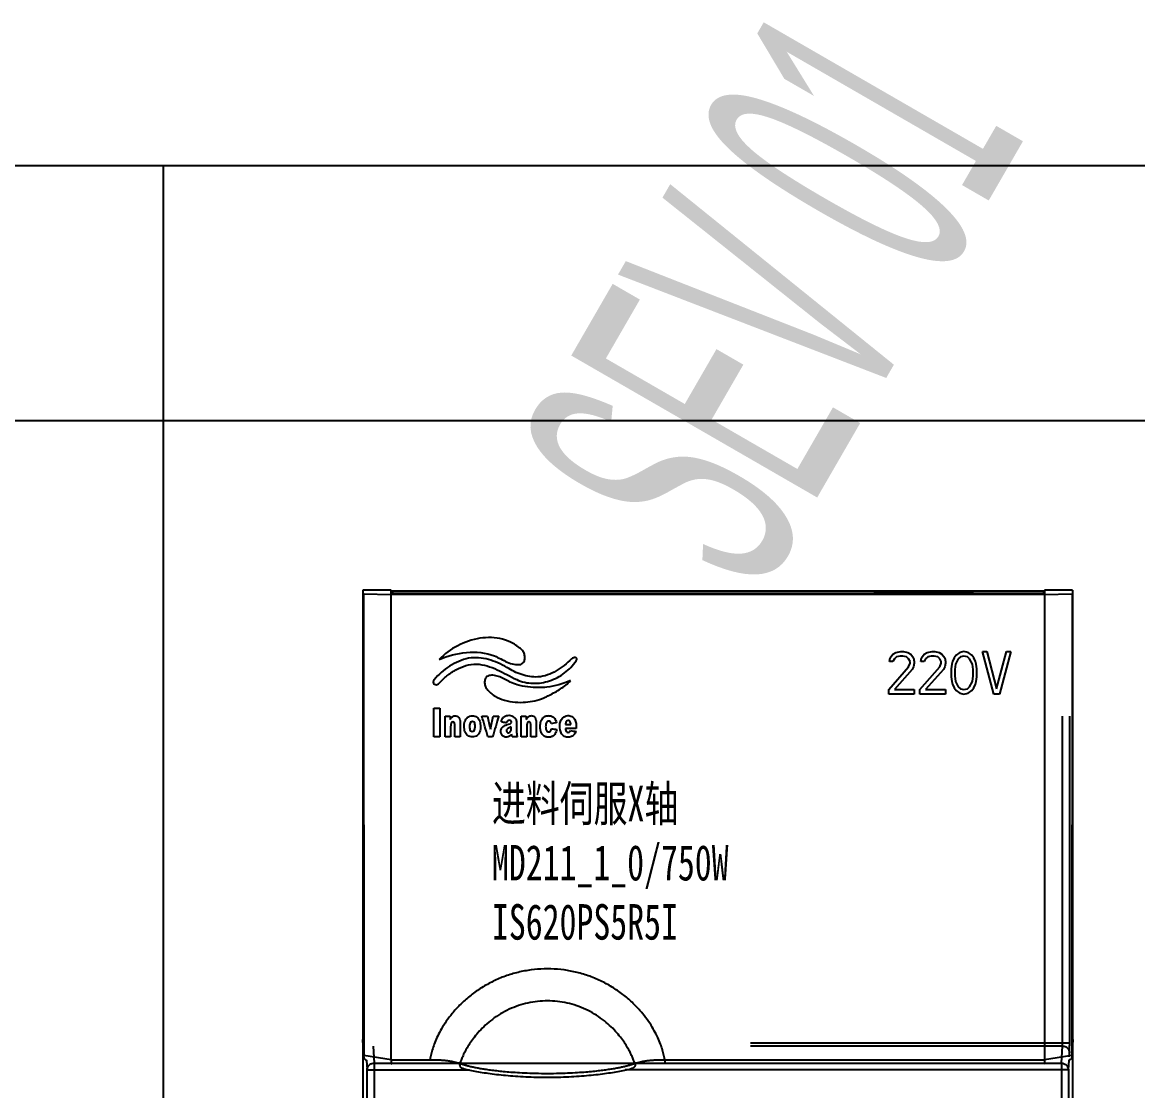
# Model space of a CAD drawing. Header units: millimetres. Extents: x -300 to 4617, y -106 to 3179.
# Drawn here: x 3354.9 to 3433.5, y 1690.8 to 1766.1 of the extents above; entities that cross this region are included whole.
import ezdxf

# ---------------------------------------------------------------- set-up
doc = ezdxf.new("R2010")
doc.units = ezdxf.units.MM
doc.layers.add('03___PRT_ALL_CURVES', color=7, linetype='Continuous')
doc.layers.add('20_ALL_FEATURES', color=7, linetype='Continuous')
doc.styles.get("Standard").update_dxf_attribs({"font": ''})
doc.styles.add('宋', font='', dxfattribs={"width": 0.7})
doc.styles.add('样式 8', font='arial.ttf', dxfattribs={"width": 0.6, "height": 2.5})
doc.styles.get('Standard').set_extended_font_data('SimSun')
doc.styles.get('宋').set_extended_font_data('SimSun')
doc.dimstyles.new('ISO-25', dxfattribs={"dimtxt": 3, "dimasz": 2.5, "dimexe": 1.25, "dimexo": 0.625, "dimtad": 1, "dimtxsty": 'Standard', "dimcen": 2.5, "dimadec": 0, "dimazin": 0, "dimtfac": 1, "dimtmove": 0, "dimatfit": 3, "dimfxl": 1, "dimarcsym": 0})

# ---------------------------------------------------------------- blocks, each defined once
blk = doc.blocks.new('*D83')
at = {"color": 0, "lineweight": -2, "transparency": 16777216}
for p, q in [((2011.126, 1738.941), (2011.126, 1736.81)), ((3799.099, 1738.941), (3799.099, 1736.81)), ((2013.626, 1738.06), (3796.599, 1738.06))]:
    blk.add_line(p, q, dxfattribs=at)
at = {"color": 0, "transparency": 16777216}
for points in [[(2013.626, 1738.477), (2013.626, 1737.644), (2011.126, 1738.06)], [(3796.599, 1738.477), (3796.599, 1737.644), (3799.099, 1738.06)]]:
    blk.add_solid(points, dxfattribs=at)
at = {"layer": 'Defpoints', "color": 0, "transparency": 16777216}
for p in [(2011.126, 1739.566), (3799.099, 1739.566), (3799.099, 1738.06)]:
    blk.add_point(p, dxfattribs=at)
at = {"color": 0, "transparency": 16777216, "insert": (2905.113, 1740.185), "char_height": 3, "attachment_point": 5}
blk.add_mtext('2000', dxfattribs=at)

msp = doc.modelspace()

# ---------------------------------------------------------------- linework, layer by layer
msp.add_line((3364.863, 1561.779), (3364.863, 1756.019))
at = {"color": 7, "linetype": 'Continuous'}
for p, q in [((3378.897, 1725.922), (3378.897, 1567.027)), ((3378.897, 1725.922), (3378.907, 1725.922)), ((3378.95, 1725.832), (3378.897, 1725.922)), ((3380.897, 1726.1), (3378.907, 1726.1)), ((3378.907, 1726.1), (3378.907, 1725.922)), ((3378.95, 1725.832), (3380.897, 1725.803)), ((3378.95, 1725.832), (3378.967, 1693.313)), ((3380.897, 1725.876), (3380.897, 1726.1)), ((3426.897, 1726.027), (3380.897, 1726.027)), ((3380.997, 1725.953), (3380.897, 1725.953)), ((3381.897, 1725.861), (3380.897, 1725.876)), ((3426.897, 1725.803), (3380.897, 1725.803)), ((3380.897, 1693.027), (3380.897, 1725.803)), ((3380.997, 1725.953), (3380.997, 1725.874)), ((3425.897, 1725.861), (3381.897, 1725.861)), ((3414.897, 1726.027), (3414.897, 1725.989)), ((3414.897, 1725.989), (3421.897, 1725.989)), ((3421.897, 1726.027), (3421.897, 1725.989)), ((3426.897, 1725.876), (3425.897, 1725.861)), ((3426.862, 1725.953), (3426.783, 1725.874)), ((3426.861, 1725.876), (3426.862, 1725.953)), ((3426.897, 1725.953), (3426.862, 1725.953)), ((3428.887, 1726.1), (3426.897, 1726.1)), ((3426.897, 1726.1), (3426.897, 1725.876)), ((3426.897, 1725.803), (3428.845, 1725.832)), ((3426.897, 1725.803), (3426.897, 1693.027)), ((3428.845, 1725.832), (3428.828, 1693.313)), ((3428.845, 1725.832), (3428.897, 1725.922)), ((3428.887, 1726.1), (3428.887, 1725.922)), ((3428.897, 1725.922), (3428.887, 1725.922)), ((3428.897, 1567.027), (3428.897, 1725.922)), ((3428.179, 1694.18), (3428.179, 1717.227)), ((3428.679, 1694.18), (3428.679, 1717.227)), ((3378.967, 1693.236), (3378.897, 1694.448)), ((3378.898, 1694.43), (3378.897, 1694.448)), ((3378.966, 1693.236), (3378.898, 1694.43)), ((3428.897, 1694.448), (3428.828, 1693.236)), ((3428.897, 1694.43), (3428.833, 1693.313)), ((3428.897, 1694.448), (3428.897, 1694.43)), ((3378.897, 1693.527), (3378.936, 1693.527)), ((3378.936, 1684.527), (3378.936, 1693.527)), ((3379.625, 1693.987), (3379.703, 1692.787)), ((3428.679, 1694.18), (3406.197, 1694.18)), ((3428.17, 1693.987), (3406.197, 1693.987)), ((3428.092, 1692.787), (3428.17, 1693.987)), ((3380.897, 1693.017), (3378.967, 1693.313)), ((3378.967, 1693.236), (3378.967, 1693.219)), ((3379.158, 1692.999), (3379.203, 1692.304)), ((3379.703, 1692.787), (3428.092, 1692.787)), ((3379.703, 1692.787), (3379.703, 1675.167)), ((3380.897, 1693.027), (3383.634, 1693.027)), ((3400.161, 1693.027), (3426.897, 1693.027)), ((3400.161, 1693.027), (3400.161, 1692.727)), ((3428.828, 1693.313), (3426.898, 1693.017)), ((3428.092, 1692.787), (3428.092, 1567.332)), ((3428.592, 1692.304), (3428.637, 1692.999)), ((3428.652, 1693.23), (3428.67, 1693.504)), ((3428.828, 1693.236), (3428.827, 1693.219)), ((3379.203, 1675.667), (3379.203, 1692.304)), ((3379.203, 1692.304), (3386.409, 1692.304)), ((3428.592, 1692.304), (3397.385, 1692.304)), ((3428.592, 1692.304), (3428.592, 1567.332))]:
    msp.add_line(p, q, dxfattribs=at)
msp.add_lwpolyline([(3146.743, 1296.019), (2011.126, 1296.019), (2011.126, 1756.019), (3461.126, 1756.019)])
for points, start_tangent, end_tangent in [([(3400.161, 1693.027), (3400.085, 1693.405), (3399.974, 1693.806), (3399.821, 1694.233), (3399.619, 1694.694), (3399.357, 1695.191), (3399.022, 1695.721), (3398.604, 1696.276), (3398.089, 1696.847), (3397.466, 1697.419), (3396.742, 1697.958), (3395.944, 1698.432), (3395.096, 1698.819), (3394.213, 1699.113), (3393.303, 1699.311), (3392.377, 1699.412), (3391.445, 1699.413), (3390.518, 1699.315), (3389.608, 1699.12), (3388.724, 1698.829), (3387.874, 1698.444), (3387.073, 1697.973), (3386.346, 1697.433), (3385.718, 1696.861), (3385.2, 1696.287), (3384.779, 1695.729), (3384.442, 1695.197), (3384.177, 1694.698), (3383.974, 1694.236), (3383.822, 1693.807), (3383.71, 1693.406), (3383.634, 1693.027)], (-0.158449, 0.987367), (-0.158453, -0.987366)), ([(3398.062, 1692.773), (3397.974, 1693.001), (3397.863, 1693.258), (3397.722, 1693.547), (3397.545, 1693.869), (3397.321, 1694.226), (3397.043, 1694.613), (3396.7, 1695.021), (3396.283, 1695.442), (3395.785, 1695.858), (3395.218, 1696.242), (3394.604, 1696.568), (3393.96, 1696.826), (3393.29, 1697.014), (3392.602, 1697.128), (3391.907, 1697.167), (3391.212, 1697.13), (3390.524, 1697.018), (3389.853, 1696.832), (3389.208, 1696.576), (3388.593, 1696.251), (3388.023, 1695.869), (3387.522, 1695.452), (3387.102, 1695.03), (3386.757, 1694.62), (3386.477, 1694.231), (3386.252, 1693.872), (3386.073, 1693.549), (3385.932, 1693.259), (3385.821, 1693.002), (3385.733, 1692.773)], (-0.336663, 0.941625), (-0.336661, -0.941626)), ([(3428.17, 1693.987), (3428.174, 1694.022), (3428.176, 1694.044), (3428.177, 1694.072), (3428.178, 1694.105), (3428.179, 1694.141), (3428.179, 1694.18)], (0.222501, 0.974932), (-0.000007, 1)), ([(3428.17, 1693.987), (3428.419, 1693.922), (3428.602, 1693.745), (3428.67, 1693.504)], (0.99999, -0.004364), (0.004676, -0.999989)), ([(3428.67, 1693.504), (3428.671, 1693.531), (3428.673, 1693.571), (3428.674, 1693.627), (3428.676, 1693.704), (3428.677, 1693.8), (3428.678, 1693.915), (3428.679, 1694.044), (3428.679, 1694.18)], (0.065022, 0.997884), (-0.000064, 1)), ([(3378.967, 1693.261), (3378.967, 1693.287), (3378.967, 1693.313)], (0.002955, 0.999996), (-0.000522, 1)), ([(3378.967, 1693.236), (3378.967, 1693.261)], (0.004788, 0.999989), (0.002955, 0.999996)), ([(3378.967, 1693.219), (3378.975, 1693.167), (3379.001, 1693.108), (3379.039, 1693.06), (3379.088, 1693.026), (3379.143, 1693.005), (3379.167, 1693)], (0.058249, -0.998302), (0.988517, -0.151107)), ([(3379.203, 1692.304), (3379.213, 1692.398), (3379.246, 1692.499), (3379.309, 1692.599), (3379.405, 1692.69), (3379.537, 1692.759), (3379.703, 1692.787)], (0.004676, 0.999989), (0.99999, 0.004364)), ([(3380.897, 1693.017), (3380.894, 1692.955), (3380.895, 1692.897), (3380.899, 1692.844), (3380.906, 1692.8), (3380.915, 1692.764), (3380.926, 1692.74), (3380.939, 1692.728), (3380.944, 1692.727)], (-0.064441, -0.997922), (0.992881, -0.119113)), ([(3380.897, 1693.017), (3380.897, 1693.02), (3380.897, 1693.023), (3380.897, 1693.027)], (0.064441, 0.997922), (0, 1)), ([(3383.634, 1693.027), (3383.888, 1693.027), (3384.166, 1693.02), (3384.455, 1693.004), (3384.738, 1692.977), (3385.001, 1692.943), (3385.237, 1692.902), (3385.439, 1692.858), (3385.605, 1692.813), (3385.733, 1692.773)], (0.999877, 0.015698), (0.946467, -0.3228)), ([(3385.733, 1692.773), (3385.72, 1692.693), (3385.725, 1692.616), (3385.745, 1692.548), (3385.779, 1692.494), (3385.826, 1692.457), (3385.849, 1692.447)], (-0.245809, -0.969318), (0.95301, -0.30294)), ([(3385.733, 1692.773), (3385.913, 1692.709), (3386.12, 1692.645), (3386.352, 1692.584), (3386.602, 1692.526), (3386.869, 1692.471), (3387.162, 1692.417), (3387.497, 1692.363), (3387.877, 1692.309), (3388.306, 1692.256), (3388.788, 1692.205), (3389.33, 1692.158), (3389.944, 1692.117), (3390.657, 1692.083), (3391.472, 1692.064), (3392.326, 1692.064), (3393.142, 1692.084), (3393.854, 1692.117), (3394.467, 1692.158), (3395.009, 1692.205), (3395.49, 1692.256), (3395.919, 1692.309), (3396.299, 1692.363), (3396.633, 1692.417), (3396.926, 1692.471), (3397.192, 1692.526), (3397.443, 1692.584), (3397.674, 1692.645), (3397.881, 1692.709), (3398.062, 1692.773)], (0.933783, -0.35784), (0.933783, 0.35784)), ([(3398.062, 1692.773), (3398.074, 1692.693), (3398.07, 1692.616), (3398.05, 1692.548), (3398.015, 1692.494), (3397.969, 1692.457), (3397.945, 1692.447)], (0.245794, -0.969322), (-0.953033, -0.302868)), ([(3398.062, 1692.773), (3398.19, 1692.813), (3398.356, 1692.858), (3398.559, 1692.902), (3398.794, 1692.943), (3399.057, 1692.978), (3399.34, 1693.004), (3399.628, 1693.02), (3399.907, 1693.027), (3400.161, 1693.027)], (0.946467, 0.322799), (0.999877, -0.015694)), ([(3426.898, 1693.017), (3426.9, 1692.955), (3426.899, 1692.897), (3426.896, 1692.844), (3426.889, 1692.8), (3426.88, 1692.764), (3426.868, 1692.74), (3426.855, 1692.728), (3426.851, 1692.727)], (0.064441, -0.997922), (-0.992805, -0.11974)), ([(3426.897, 1693.027), (3426.897, 1693.023), (3426.897, 1693.02), (3426.898, 1693.017)], (0, -1), (0.064441, -0.997922)), ([(3428.092, 1692.787), (3428.19, 1692.777), (3428.294, 1692.744), (3428.398, 1692.684), (3428.492, 1692.591), (3428.563, 1692.463), (3428.592, 1692.304)], (0.99999, -0.004364), (0.004676, -0.999989)), ([(3428.827, 1693.219), (3428.819, 1693.167), (3428.794, 1693.108), (3428.756, 1693.06), (3428.707, 1693.026), (3428.651, 1693.005), (3428.628, 1693)], (-0.058406, -0.998293), (-0.988508, -0.15117)), ([(3428.828, 1693.313), (3428.828, 1693.287), (3428.828, 1693.261)], (-0.000522, -1), (0.002955, -0.999996)), ([(3428.828, 1693.261), (3428.828, 1693.236)], (0.002955, -0.999996), (0.004788, -0.999989)), ([(3385.849, 1692.447), (3386.214, 1692.347), (3386.665, 1692.247), (3387.167, 1692.156), (3387.715, 1692.071), (3388.312, 1691.994), (3388.957, 1691.926), (3389.647, 1691.869), (3390.373, 1691.826), (3391.124, 1691.8), (3391.888, 1691.791), (3392.653, 1691.799), (3393.405, 1691.826), (3394.133, 1691.868), (3394.826, 1691.925), (3395.473, 1691.993), (3396.072, 1692.07), (3396.622, 1692.155), (3397.124, 1692.246), (3397.577, 1692.346), (3397.945, 1692.447)], (0.953081, -0.302715), (0.953092, 0.302681))]:
    msp.add_spline(points, degree=3, dxfattribs=dict(at, start_tangent=start_tangent, end_tangent=end_tangent))
at = {"layer": '03___PRT_ALL_CURVES', "color": 7, "linetype": 'Continuous'}
for p, q in [((3415.986, 1721.076), (3416.036, 1721.331)), ((3416.236, 1721.076), (3415.986, 1721.076)), ((3416.036, 1721.331), (3416.236, 1721.586)), ((3416.236, 1721.586), (3416.436, 1721.714)), ((3416.336, 1721.267), (3416.236, 1721.076)), ((3416.486, 1721.395), (3416.336, 1721.267)), ((3416.436, 1721.714), (3416.786, 1721.778)), ((3416.736, 1721.459), (3416.486, 1721.395)), ((3416.936, 1721.459), (3416.736, 1721.459)), ((3416.786, 1721.778), (3416.986, 1721.778)), ((3417.186, 1721.395), (3416.936, 1721.459)), ((3416.986, 1721.778), (3417.286, 1721.714)), ((3417.336, 1721.267), (3417.186, 1721.395)), ((3417.286, 1721.714), (3417.486, 1721.586)), ((3417.436, 1721.076), (3417.336, 1721.267)), ((3417.436, 1720.948), (3417.436, 1721.076)), ((3417.486, 1721.586), (3417.686, 1721.331)), ((3417.686, 1721.331), (3417.736, 1721.076)), ((3417.736, 1721.076), (3417.736, 1720.948)), ((3418.186, 1721.076), (3418.236, 1721.331)), ((3418.436, 1721.076), (3418.186, 1721.076)), ((3418.236, 1721.331), (3418.436, 1721.586)), ((3418.436, 1721.586), (3418.636, 1721.714)), ((3418.536, 1721.267), (3418.436, 1721.076)), ((3418.686, 1721.395), (3418.536, 1721.267)), ((3418.636, 1721.714), (3418.986, 1721.778)), ((3418.936, 1721.459), (3418.686, 1721.395)), ((3419.136, 1721.459), (3418.936, 1721.459)), ((3418.986, 1721.778), (3419.186, 1721.778)), ((3419.386, 1721.395), (3419.136, 1721.459)), ((3419.186, 1721.778), (3419.486, 1721.714)), ((3419.536, 1721.267), (3419.386, 1721.395)), ((3419.486, 1721.714), (3419.686, 1721.586)), ((3419.636, 1721.076), (3419.536, 1721.267)), ((3419.636, 1720.948), (3419.636, 1721.076)), ((3419.686, 1721.586), (3419.886, 1721.331)), ((3419.886, 1721.331), (3419.936, 1721.076)), ((3419.936, 1721.076), (3419.936, 1720.948)), ((3420.436, 1721.076), (3420.386, 1720.884)), ((3420.536, 1721.331), (3420.436, 1721.076)), ((3420.686, 1721.523), (3420.536, 1721.331)), ((3420.836, 1721.267), (3420.636, 1720.884)), ((3420.936, 1721.714), (3420.686, 1721.523)), ((3420.986, 1721.395), (3420.836, 1721.267)), ((3421.236, 1721.778), (3420.936, 1721.714)), ((3421.236, 1721.459), (3420.986, 1721.395)), ((3421.536, 1721.714), (3421.236, 1721.778)), ((3421.486, 1721.395), (3421.236, 1721.459)), ((3421.636, 1721.267), (3421.486, 1721.395)), ((3421.786, 1721.523), (3421.536, 1721.714)), ((3421.836, 1720.884), (3421.636, 1721.267)), ((3421.936, 1721.331), (3421.786, 1721.523)), ((3422.036, 1721.076), (3421.936, 1721.331)), ((3422.086, 1720.884), (3422.036, 1721.076)), ((3422.536, 1721.778), (3422.836, 1721.778)), ((3423.336, 1718.778), (3422.536, 1721.778)), ((3422.836, 1721.778), (3423.536, 1719.161)), ((3423.536, 1719.161), (3424.236, 1721.778)), ((3424.536, 1721.778), (3423.736, 1718.778)), ((3424.236, 1721.778), (3424.536, 1721.778)), ((3415.936, 1719.097), (3417.336, 1720.693)), ((3417.586, 1720.501), (3416.336, 1719.097)), ((3417.336, 1720.693), (3417.436, 1720.948)), ((3417.686, 1720.693), (3417.586, 1720.501)), ((3417.736, 1720.948), (3417.686, 1720.693)), ((3418.136, 1719.097), (3419.536, 1720.693)), ((3419.786, 1720.501), (3418.536, 1719.097)), ((3419.536, 1720.693), (3419.636, 1720.948)), ((3419.886, 1720.693), (3419.786, 1720.501)), ((3419.936, 1720.948), (3419.886, 1720.693)), ((3420.386, 1720.884), (3420.336, 1720.565)), ((3420.336, 1720.565), (3420.336, 1719.991)), ((3420.636, 1720.884), (3420.586, 1720.501)), ((3420.586, 1720.501), (3420.586, 1720.055)), ((3421.886, 1720.501), (3421.836, 1720.884)), ((3421.886, 1720.055), (3421.886, 1720.501)), ((3422.136, 1720.565), (3422.086, 1720.884)), ((3422.136, 1719.991), (3422.136, 1720.565)), ((3420.336, 1719.991), (3420.386, 1719.672)), ((3420.386, 1719.672), (3420.436, 1719.48)), ((3420.436, 1719.48), (3420.536, 1719.225)), ((3420.586, 1720.055), (3420.636, 1719.672)), ((3420.636, 1719.672), (3420.836, 1719.289)), ((3421.636, 1719.289), (3421.836, 1719.672)), ((3421.836, 1719.672), (3421.886, 1720.055)), ((3421.936, 1719.225), (3422.036, 1719.48)), ((3422.036, 1719.48), (3422.086, 1719.672)), ((3422.086, 1719.672), (3422.136, 1719.991)), ((3415.936, 1718.778), (3415.936, 1719.097)), ((3417.736, 1718.778), (3415.936, 1718.778)), ((3416.336, 1719.097), (3417.736, 1719.097)), ((3417.736, 1719.097), (3417.736, 1718.778)), ((3418.136, 1718.778), (3418.136, 1719.097)), ((3419.936, 1718.778), (3418.136, 1718.778)), ((3418.536, 1719.097), (3419.936, 1719.097)), ((3419.936, 1719.097), (3419.936, 1718.778)), ((3420.536, 1719.225), (3420.686, 1719.033)), ((3420.686, 1719.033), (3420.936, 1718.842)), ((3420.836, 1719.289), (3420.986, 1719.161)), ((3420.936, 1718.842), (3421.236, 1718.778)), ((3420.986, 1719.161), (3421.236, 1719.097)), ((3421.236, 1719.097), (3421.486, 1719.161)), ((3421.236, 1718.778), (3421.536, 1718.842)), ((3421.486, 1719.161), (3421.636, 1719.289)), ((3421.536, 1718.842), (3421.786, 1719.033)), ((3421.786, 1719.033), (3421.936, 1719.225)), ((3423.736, 1718.778), (3423.336, 1718.778))]:
    msp.add_line(p, q, dxfattribs=at)
at = {"layer": '20_ALL_FEATURES', "color": 7, "linetype": 'Continuous'}
for points, start_tangent, end_tangent in [([(3390.149, 1721.84, 48.994), (3389.486, 1722.342, 49.008), (3388.745, 1722.643, 49.017), (3387.146, 1722.709, 49.019), (3385.581, 1722.186, 49.004), (3384.277, 1721.221, 48.975)], (-0.709681, 0.704213, 0.020901), (-0.69443, -0.719243, -0.021347)), ([(3390.03, 1720.871, 48.965), (3390.157, 1720.948, 48.967), (3390.245, 1721.051, 48.97), (3390.318, 1721.312, 48.978), (3390.277, 1721.594, 48.986), (3390.149, 1721.84, 48.994)], (0.925982, 0.377402, 0.011201), (-0.614554, 0.788528, 0.023403)), ([(3386.343, 1721.308, 48.978), (3385.008, 1720.747, 48.961), (3383.916, 1719.793, 48.933)], (-0.974455, -0.224484, -0.006663), (-0.643609, -0.765018, -0.022705)), ([(3384.277, 1721.221, 48.975), (3386.199, 1721.709, 48.99), (3388.166, 1721.469, 48.982), (3388.62, 1721.253, 48.976), (3389.069, 1721.033, 48.97), (3389.532, 1720.881, 48.965), (3390.03, 1720.871, 48.965)], (0.907304, 0.42029, 0.012474), (0.986774, 0.162031, 0.004809)), ([(3389.052, 1720.653, 48.958), (3387.749, 1721.213, 48.975), (3387.052, 1721.336, 48.979), (3386.343, 1721.308, 48.978)], (-0.867538, 0.497152, 0.014755), (-0.986865, -0.161475, -0.004792)), ([(3389.737, 1719.8, 48.933), (3390.891, 1719.539, 48.925), (3392.057, 1719.717, 48.93), (3393.108, 1720.268, 48.947), (3393.918, 1721.128, 48.972)], (0.910828, -0.412604, -0.012246), (0.545673, 0.837629, 0.02486)), ([(3393.597, 1721.256, 48.976), (3392.519, 1720.415, 48.951), (3391.903, 1720.127, 48.943), (3391.234, 1719.986, 48.938)], (-0.72364, -0.689874, -0.020475), (-0.997096, -0.076127, -0.002259)), ([(3393.918, 1721.128, 48.972), (3393.962, 1721.219, 48.975), (3393.964, 1721.284, 48.977), (3393.933, 1721.327, 48.978), (3393.879, 1721.348, 48.979), (3393.809, 1721.349, 48.979), (3393.733, 1721.333, 48.978), (3393.597, 1721.256, 48.976)], (0.545673, 0.837629, 0.02486), (-0.72364, -0.689874, -0.020475)), ([(3384.263, 1719.537, 48.925), (3384.81, 1720.064, 48.941), (3385.456, 1720.497, 48.954), (3386.165, 1720.786, 48.962), (3386.903, 1720.886, 48.965), (3388.36, 1720.497, 48.954), (3389.737, 1719.8, 48.933)], (0.655413, 0.754938, 0.022406), (0.900227, -0.435229, -0.012917)), ([(3391.234, 1719.986, 48.938), (3390.093, 1720.15, 48.943), (3389.052, 1720.653, 48.958)], (-0.999078, -0.042916, -0.001274), (-0.839082, 0.543766, 0.016139)), ([(3383.916, 1719.793, 48.933), (3383.855, 1719.618, 48.928), (3383.936, 1719.485, 48.924), (3384.093, 1719.442, 48.922), (3384.263, 1719.537, 48.925)], (-0.643609, -0.765018, -0.022705), (0.655413, 0.754938, 0.022406)), ([(3387.767, 1720.083, 48.941), (3387.551, 1719.901, 48.936), (3387.478, 1719.642, 48.928), (3387.52, 1719.361, 48.92), (3387.648, 1719.115, 48.913)], (-0.920511, -0.390544, -0.011591), (0.606604, -0.794654, -0.023585)), ([(3389.287, 1719.629, 48.928), (3388.554, 1719.988, 48.939), (3388.167, 1720.095, 48.942), (3387.767, 1720.083, 48.941)], (-0.89622, 0.443414, 0.01316), (-0.976807, -0.214029, -0.006352)), ([(3391.292, 1719.242, 48.916), (3389.766, 1719.441, 48.922), (3389.287, 1719.629, 48.928)], (-0.999998, 0.00219, 0.000065), (-0.899181, 0.437385, 0.012981)), ([(3393.52, 1719.733, 48.931), (3391.866, 1719.267, 48.917), (3391.292, 1719.242, 48.916)], (-0.913157, -0.407428, -0.012092), (-0.999716, 0.023814, 0.000707)), ([(3392.037, 1718.698, 48.9), (3392.829, 1719.146, 48.914), (3393.52, 1719.733, 48.931)], (0.879947, 0.474863, 0.014094), (0.641014, 0.767191, 0.02277)), ([(3387.648, 1719.115, 48.913), (3388.212, 1718.633, 48.898), (3388.889, 1718.341, 48.89), (3389.626, 1718.211, 48.886), (3390.368, 1718.214, 48.886)], (0.640583, -0.767551, -0.02278), (0.996649, 0.081765, 0.002427)), ([(3390.368, 1718.214, 48.886), (3391.642, 1718.509, 48.895), (3392.037, 1718.698, 48.9)], (0.9953, 0.0968, 0.002873), (0.871745, 0.489745, 0.014535)), ([(3383.897, 1717.778, 48.873), (3384.326, 1717.778, 48.873)], (1, 0), (1, 0)), ([(3383.897, 1715.778, 48.814), (3383.897, 1717.778, 48.873)], (0, 0.99956, 0.029666), (0, 0.99956, 0.029666)), ([(3384.326, 1717.778, 48.873), (3384.326, 1715.778, 48.814)], (0, -0.99956, -0.029666), (0, -0.99956, -0.029666)), ([(3384.701, 1717.227, 48.857), (3385.059, 1717.227, 48.857)], (1, 0), (1, 0)), ([(3384.701, 1715.778, 48.814), (3384.701, 1717.227, 48.857)], (0, 0.99956, 0.029666), (0, 0.99956, 0.029666)), ([(3385.059, 1716.991, 48.85), (3385.178, 1717.156, 48.854), (3385.348, 1717.253, 48.857), (3385.539, 1717.225, 48.857), (3385.688, 1717.093, 48.853), (3385.748, 1716.902, 48.847), (3385.76, 1716.699, 48.841)], (0.44599, 0.894644, 0.026552), (0.042716, -0.998648, -0.029639)), ([(3385.059, 1717.227, 48.857), (3385.059, 1716.991, 48.85)], (0, -0.99956, -0.029666), (0, -0.99956, -0.029666)), ([(3386.037, 1716.498, 48.835), (3386.091, 1716.869, 48.846), (3386.166, 1717.024, 48.851), (3386.281, 1717.144, 48.854), (3386.611, 1717.244, 48.857), (3386.941, 1717.151, 48.854), (3387.056, 1717.033, 48.851), (3387.132, 1716.878, 48.846), (3387.188, 1716.507, 48.835)], (-0.0042, 0.999551, 0.029666), (0.003289, -0.999554, -0.029666)), ([(3387.703, 1715.778, 48.814), (3387.286, 1717.227, 48.857)], (-0.276553, 0.960576, 0.028509), (-0.276553, 0.960576, 0.028509)), ([(3387.286, 1717.227, 48.857), (3387.686, 1717.227, 48.857)], (1, 0), (1, 0)), ([(3387.686, 1717.227, 48.857), (3387.881, 1716.309, 48.829)], (0.207229, -0.977862, -0.029022), (0.207229, -0.977862, -0.029022)), ([(3387.881, 1716.309, 48.829), (3388.082, 1717.227, 48.857)], (0.213843, 0.976438, 0.02898), (0.213843, 0.976438, 0.02898)), ([(3388.47, 1717.227, 48.857), (3388.044, 1715.778, 48.814)], (-0.281868, -0.959031, -0.028463), (-0.281868, -0.959031, -0.028463)), ([(3388.082, 1717.227, 48.857), (3388.47, 1717.227, 48.857)], (1, 0), (1, 0)), ([(3388.658, 1716.814, 48.844), (3388.71, 1717.024, 48.851), (3388.835, 1717.173, 48.855), (3389.008, 1717.26, 48.858), (3389.204, 1717.284, 48.858), (3389.568, 1717.138, 48.854), (3389.688, 1716.966, 48.849), (3389.733, 1716.726, 48.842)], (0.034094, 0.998979, 0.029649), (0, -0.99956, -0.029666)), ([(3390.058, 1715.778, 48.814), (3390.058, 1717.227, 48.857)], (0, 0.99956, 0.029666), (0, 0.99956, 0.029666)), ([(3390.058, 1717.227, 48.857), (3390.415, 1717.227, 48.857)], (1, 0), (1, 0)), ([(3390.415, 1716.991, 48.85), (3390.496, 1717.115, 48.853), (3390.537, 1717.161, 48.855), (3390.578, 1717.197, 48.856), (3390.621, 1717.224, 48.857), (3390.669, 1717.244, 48.857), (3390.778, 1717.26, 48.858)], (0.484719, 0.874285, 0.025948), (1, 0)), ([(3390.415, 1717.227, 48.857), (3390.415, 1716.991, 48.85)], (0, -0.99956, -0.029666), (0, -0.99956, -0.029666)), ([(3390.778, 1717.26, 48.858), (3390.92, 1717.225, 48.857), (3391.027, 1717.122, 48.853)], (1, 0), (0.550527, -0.83445, -0.024766)), ([(3391.027, 1717.122, 48.853), (3391.095, 1716.948, 48.848), (3391.117, 1716.699, 48.841)], (0.548821, -0.835572, -0.024799), (0, -0.99956, -0.029666)), ([(3391.553, 1717.064, 48.852), (3391.621, 1717.139, 48.854), (3391.655, 1717.169, 48.855), (3391.691, 1717.193, 48.856), (3391.751, 1717.222, 48.856), (3391.819, 1717.243, 48.857), (3391.894, 1717.255, 48.857), (3391.935, 1717.259, 48.858), (3391.978, 1717.26, 48.858), (3392.038, 1717.258, 48.858), (3392.094, 1717.252, 48.857), (3392.194, 1717.228, 48.857), (3392.281, 1717.188, 48.855), (3392.352, 1717.133, 48.854)], (0.612139, 0.790402, 0.023459), (0.711957, -0.701914, -0.020832)), ([(3392.352, 1717.133, 48.854), (3392.412, 1717.062, 48.852), (3392.533, 1716.761, 48.843)], (0.712802, -0.701057, -0.020807), (0.206721, -0.977969, -0.029025)), ([(3392.818, 1716.845, 48.845), (3392.879, 1716.975, 48.849), (3393.348, 1717.264, 48.858), (3393.621, 1717.191, 48.856), (3393.828, 1716.992, 48.85), (3393.917, 1716.718, 48.842), (3393.936, 1716.428, 48.833)], (0.32361, 0.945774, 0.02807), (0.029423, -0.999127, -0.029653)), ([(3385.374, 1716.575, 48.837), (3385.373, 1716.668, 48.84), (3385.347, 1716.756, 48.843), (3385.275, 1716.811, 48.844), (3385.19, 1716.812, 48.844), (3385.131, 1716.751, 48.842), (3385.098, 1716.658, 48.84), (3385.085, 1716.474, 48.834)], (0, 0.99956, 0.029666), (0, -0.99956, -0.029666)), ([(3385.085, 1716.474, 48.834), (3385.085, 1715.778, 48.814)], (0, -0.99956, -0.029666), (0, -0.99956, -0.029666)), ([(3385.374, 1715.778, 48.814), (3385.374, 1716.575, 48.837)], (0, 0.99956, 0.029666), (0, 0.99956, 0.029666)), ([(3385.76, 1716.699, 48.841), (3385.76, 1715.778, 48.814)], (0, -0.99956, -0.029666), (0, -0.99956, -0.029666)), ([(3387.188, 1716.507, 48.835), (3387.134, 1716.136, 48.824), (3387.059, 1715.981, 48.82), (3386.945, 1715.861, 48.816), (3386.617, 1715.762, 48.813), (3386.287, 1715.856, 48.816), (3386.171, 1715.974, 48.819), (3386.094, 1716.128, 48.824), (3386.037, 1716.498, 48.835)], (0.003289, -0.999554, -0.029666), (-0.0042, 0.999551, 0.029666)), ([(3386.421, 1716.5, 48.835), (3386.429, 1716.327, 48.83), (3386.485, 1716.199, 48.826), (3386.612, 1716.153, 48.825), (3386.739, 1716.197, 48.826), (3386.794, 1716.324, 48.83), (3386.802, 1716.435, 48.833)], (-0.002632, -0.999556, -0.029666), (0.007728, 0.99953, 0.029665)), ([(3386.802, 1716.435, 48.833), (3386.802, 1716.498, 48.835), (3386.795, 1716.671, 48.84), (3386.74, 1716.799, 48.844), (3386.613, 1716.844, 48.845), (3386.486, 1716.8, 48.844), (3386.43, 1716.672, 48.84), (3386.421, 1716.5, 48.835)], (0.007728, 0.99953, 0.029665), (-0.002632, -0.999556, -0.029666)), ([(3389.38, 1715.955, 48.819), (3389.032, 1715.742, 48.813), (3388.832, 1715.789, 48.814), (3388.681, 1715.93, 48.818), (3388.62, 1716.132, 48.824), (3388.655, 1716.339, 48.83), (3388.692, 1716.403, 48.832)], (-0.540513, -0.840965, -0.024959), (0.571939, 0.819935, 0.024335)), ([(3389.025, 1716.758, 48.843), (3388.967, 1716.766, 48.843), (3388.658, 1716.814, 48.844)], (-0.988597, 0.150517, 0.004467), (-0.988597, 0.150517, 0.004467)), ([(3388.692, 1716.403, 48.832), (3388.78, 1716.498, 48.835), (3388.962, 1716.601, 48.838), (3389.358, 1716.745, 48.842)], (0.571939, 0.819935, 0.024335), (0.828026, 0.560443, 0.016634)), ([(3389.358, 1716.466, 48.834), (3389.152, 1716.378, 48.831), (3389.014, 1716.218, 48.827), (3389.044, 1716.114, 48.824), (3389.128, 1716.053, 48.822), (3389.194, 1716.06, 48.822)], (-0.855315, -0.51788, -0.01537), (0.93821, 0.345915, 0.010267)), ([(3389.029, 1716.801, 48.844), (3389.025, 1716.758, 48.843)], (-0.226212, -0.973649, -0.028897), (0.046429, -0.998482, -0.029634)), ([(3389.358, 1716.745, 48.842), (3389.362, 1716.831, 48.845), (3389.333, 1716.889, 48.847), (3389.213, 1716.933, 48.848), (3389.143, 1716.919, 48.847), (3389.082, 1716.885, 48.846), (3389.039, 1716.831, 48.845), (3389.029, 1716.801, 48.844)], (0.245556, 0.968956, 0.028758), (-0.226212, -0.973649, -0.028897)), ([(3389.194, 1716.06, 48.822), (3389.229, 1716.077, 48.822), (3389.312, 1716.161, 48.825), (3389.35, 1716.266, 48.828), (3389.358, 1716.377, 48.831)], (0.93821, 0.345915, 0.010267), (0.013515, 0.999469, 0.029664)), ([(3389.358, 1716.377, 48.831), (3389.358, 1716.466, 48.834)], (0, 0.99956, 0.029666), (0, 0.99956, 0.029666)), ([(3389.733, 1716.726, 48.842), (3389.733, 1716.086, 48.823)], (0, -0.99956, -0.029666), (0, -0.99956, -0.029666)), ([(3390.485, 1716.748, 48.842), (3390.453, 1716.641, 48.839), (3390.442, 1716.474, 48.834)], (-0.495771, -0.868071, -0.025764), (0, -0.99956, -0.029666)), ([(3390.442, 1716.474, 48.834), (3390.442, 1715.778, 48.814)], (0, -0.99956, -0.029666), (0, -0.99956, -0.029666)), ([(3390.731, 1716.575, 48.837), (3390.723, 1716.691, 48.841), (3390.712, 1716.734, 48.842), (3390.697, 1716.767, 48.843), (3390.677, 1716.792, 48.844), (3390.654, 1716.81, 48.844), (3390.628, 1716.821, 48.845), (3390.598, 1716.824, 48.845), (3390.565, 1716.819, 48.845), (3390.535, 1716.805, 48.844), (3390.485, 1716.748, 48.842)], (0, 0.99956, 0.029666), (-0.491563, -0.870459, -0.025835)), ([(3390.731, 1715.778, 48.814), (3390.731, 1716.575, 48.837)], (0, 0.99956, 0.029666), (0, 0.99956, 0.029666)), ([(3391.117, 1716.699, 48.841), (3391.117, 1715.778, 48.814)], (0, -0.99956, -0.029666), (0, -0.99956, -0.029666)), ([(3391.438, 1716.152, 48.825), (3391.419, 1716.222, 48.827), (3391.405, 1716.302, 48.829), (3391.397, 1716.394, 48.832), (3391.395, 1716.443, 48.833), (3391.394, 1716.496, 48.835), (3391.395, 1716.55, 48.837), (3391.398, 1716.603, 48.838), (3391.407, 1716.7, 48.841), (3391.424, 1716.789, 48.844), (3391.447, 1716.868, 48.846)], (-0.318454, 0.947521, 0.028122), (0.336156, 0.941392, 0.02794)), ([(3391.447, 1716.868, 48.846), (3391.468, 1716.921, 48.848), (3391.553, 1717.064, 48.852)], (0.334261, 0.942066, 0.02796), (0.612946, 0.789777, 0.02344)), ([(3391.99, 1716.879, 48.846), (3391.903, 1716.854, 48.846), (3391.867, 1716.823, 48.845), (3391.835, 1716.78, 48.843), (3391.791, 1716.656, 48.84), (3391.776, 1716.481, 48.834)], (-1, 0), (0, -0.99956, -0.029666)), ([(3391.776, 1716.481, 48.834), (3391.78, 1716.397, 48.832), (3391.835, 1716.209, 48.826)], (0, -0.99956, -0.029666), (0.532514, -0.846048, -0.02511)), ([(3391.835, 1716.209, 48.826), (3391.901, 1716.14, 48.824), (3391.941, 1716.122, 48.824), (3391.984, 1716.116, 48.824), (3392.02, 1716.12, 48.824), (3392.053, 1716.13, 48.824), (3392.111, 1716.172, 48.825), (3392.156, 1716.243, 48.827), (3392.188, 1716.344, 48.83)], (0.53236, -0.846145, -0.025113), (0.214958, 0.976193, 0.028973)), ([(3392.172, 1716.692, 48.841), (3392.11, 1716.832, 48.845), (3392.057, 1716.867, 48.846), (3391.99, 1716.879, 48.846)], (-0.17892, 0.983431, 0.029188), (-1, 0)), ([(3392.533, 1716.761, 48.843), (3392.172, 1716.692, 48.841)], (-0.982039, -0.188593, -0.005597), (-0.982039, -0.188593, -0.005597)), ([(3392.188, 1716.344, 48.83), (3392.553, 1716.284, 48.829)], (0.986706, -0.162442, -0.004821), (0.986706, -0.162442, -0.004821)), ([(3393.914, 1716.153, 48.825), (3393.767, 1715.907, 48.817), (3393.522, 1715.764, 48.813), (3393.233, 1715.756, 48.813), (3392.981, 1715.88, 48.817), (3392.778, 1716.411, 48.832), (3392.785, 1716.708, 48.841), (3392.818, 1716.845, 48.845)], (-0.283787, -0.958465, -0.028447), (0.32361, 0.945774, 0.02807)), ([(3393.936, 1716.365, 48.831), (3393.166, 1716.365, 48.831)], (-1, 0), (-1, 0)), ([(3393.166, 1716.365, 48.831), (3393.196, 1716.209, 48.826), (3393.286, 1716.091, 48.823), (3393.431, 1716.093, 48.823), (3393.536, 1716.204, 48.826)], (0.044522, -0.998569, -0.029637), (0.275372, 0.960915, 0.028519)), ([(3393.545, 1716.631, 48.839), (3393.527, 1716.763, 48.843), (3393.473, 1716.878, 48.846), (3393.359, 1716.918, 48.847), (3393.244, 1716.876, 48.846), (3393.186, 1716.762, 48.843), (3393.167, 1716.631, 48.839)], (-0.113372, 0.993115, 0.029475), (-0.098388, -0.99471, -0.029522)), ([(3393.167, 1716.631, 48.839), (3393.545, 1716.631, 48.839)], (1, 0), (1, 0)), ([(3393.936, 1716.428, 48.833), (3393.936, 1716.365, 48.831)], (0, -0.99956, -0.029666), (0, -0.99956, -0.029666)), ([(3384.326, 1715.778, 48.814), (3383.897, 1715.778, 48.814)], (-1, 0), (-1, 0)), ([(3385.085, 1715.778, 48.814), (3384.701, 1715.778, 48.814)], (-1, 0), (-1, 0)), ([(3385.76, 1715.778, 48.814), (3385.374, 1715.778, 48.814)], (-1, 0), (-1, 0)), ([(3388.044, 1715.778, 48.814), (3387.703, 1715.778, 48.814)], (-1, 0), (-1, 0)), ([(3389.421, 1715.778, 48.814), (3389.38, 1715.955, 48.819)], (-0.399526, 0.916318, 0.027196), (-0.078638, 0.996464, 0.029574)), ([(3389.782, 1715.778, 48.814), (3389.421, 1715.778, 48.814)], (-1, 0), (-1, 0)), ([(3389.733, 1716.086, 48.823), (3389.736, 1715.995, 48.82), (3389.738, 1715.958, 48.819), (3389.742, 1715.926, 48.818), (3389.748, 1715.895, 48.817), (3389.757, 1715.86, 48.816), (3389.782, 1715.778, 48.814)], (0, -0.99956, -0.029666), (0.320128, -0.946957, -0.028105)), ([(3390.442, 1715.778, 48.814), (3390.058, 1715.778, 48.814)], (-1, 0), (-1, 0)), ([(3391.117, 1715.778, 48.814), (3390.731, 1715.778, 48.814)], (-1, 0), (-1, 0)), ([(3392.006, 1715.744, 48.813), (3391.86, 1715.755, 48.813), (3391.797, 1715.768, 48.813), (3391.74, 1715.787, 48.814), (3391.689, 1715.812, 48.815), (3391.641, 1715.843, 48.816), (3391.598, 1715.881, 48.817), (3391.558, 1715.926, 48.818), (3391.489, 1716.031, 48.821), (3391.438, 1716.152, 48.825)], (-1, 0), (-0.314173, 0.948948, 0.028164)), ([(3392.278, 1715.811, 48.815), (3392.221, 1715.781, 48.814), (3392.006, 1715.744, 48.813)], (-0.84917, -0.527888, -0.015667), (-1, 0)), ([(3392.553, 1716.284, 48.829), (3392.513, 1716.13, 48.824), (3392.454, 1715.998, 48.82), (3392.375, 1715.891, 48.817), (3392.278, 1715.811, 48.815)], (-0.178314, -0.98354, -0.029191), (-0.847882, -0.529952, -0.015729)), ([(3393.536, 1716.204, 48.826), (3393.914, 1716.153, 48.825)], (0.991271, -0.131784, -0.003911), (0.991271, -0.131784, -0.003911))]:
    msp.add_spline(points, degree=3, dxfattribs=dict(at, start_tangent=start_tangent, end_tangent=end_tangent))

# ---------------------------------------------------------------- texts
at = {"lineweight": 0, "style": '样式 8', "width": 0.4}
msp.add_text('SEV 01', height=20, rotation=60, dxfattribs=at).set_placement((3406.714, 1725.378))
at = {"lineweight": 0, "insert": (3387.993, 1712.319), "char_height": 2.5, "width": 22.38818, "attachment_point": 1, "style": '宋'}
msp.add_mtext('进料伺服X轴\\PMD211_1_0/750W\\PIS620PS5R5I', dxfattribs=at)

# ---------------------------------------------------------------- dimensions: what is measured, and where the dimension line sits
dim = msp.add_linear_dim(base=(3799.099, 1738.06), p1=(2011.126, 1739.566), p2=(3799.099, 1739.566), text='2000', dimstyle='ISO-25')
dim.commit()
dim.dimension.update_dxf_attribs({"geometry": '*D83', "text_midpoint": (2905.113, 1740.185)})

doc.saveas('drawing.dxf')
